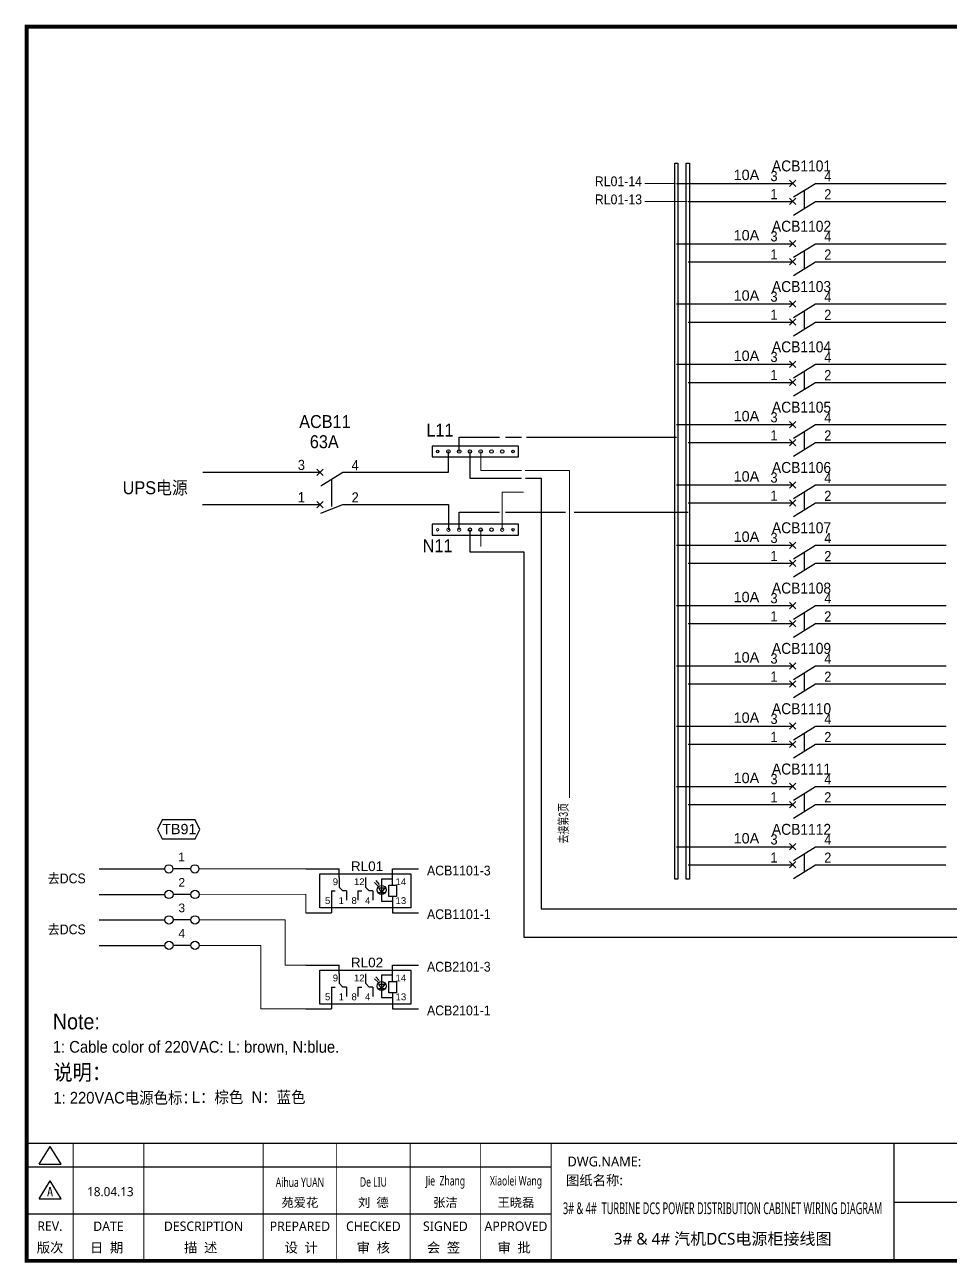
# Model space of a CAD drawing. Extents: x 81437 to 204847, y -54769 to -29444.
# Drawn here: x 96317 to 98681, y -54564 to -51401 of the extents above; entities that cross this region are included whole.
import ezdxf
from ezdxf.enums import TextEntityAlignment as Align

# ---------------------------------------------------------------- set-up
doc = ezdxf.new("R2010")
doc.units = 0
doc.header["$LTSCALE"] = 100
doc.header["$MEASUREMENT"] = 0
for name, color, linetype in [('t', 1, 'Continuous'), ('WIRING', 3, 'Continuous'), ('空气开关', 7, 'Continuous'), ('继电器', 7, 'Continuous')]:
    doc.layers.add(name, color=color, linetype=linetype)
doc.layers.add('细实线', color=7, linetype='Continuous', lineweight=20)
doc.styles.add('HZ', font='arial.ttf', dxfattribs={"width": 0.7})
doc.styles.get("Standard").update_dxf_attribs({"font": ''})
doc.styles.add('微软雅黑', font='')
doc.styles.get('Standard').set_extended_font_data('SimSun')
doc.styles.get('微软雅黑').set_extended_font_data('Microsoft YaHei')

# ---------------------------------------------------------------- blocks, each defined once
blk = doc.blocks.new('供电端子')
at = {"style": 'HZ', "width": 0.7}
blk.add_attdef('供电端子', (0, 0), '', height=17, dxfattribs=at)
blk = doc.blocks.new('两对触点继电器4')
at = {"linetype": 'Continuous'}
for p, q in [((-2.9, 1), (3.93, 1)), ((0, -6.94), (0, 0)), ((0, -6.94), (0, 0)), ((0, 0), (18.62, 0)), ((0, 0), (18.62, 0)), ((3.93, -0.77), (3.93, 1)), ((14.89, 1), (20.16, 1)), ((14.89, -2.31), (14.89, 1)), ((18.62, 0), (18.62, -6.94)), ((18.62, 0), (18.62, -6.94)), ((3.93, -0.77), (3.93, -2.7)), ((9.33, -0.77), (9.33, -2.7)), ((14.12, -4.63), (14.12, -2.31)), ((14.12, -2.31), (15.66, -2.31)), ((15.66, -2.31), (15.66, -4.63)), ((2.39, -3.47), (2.39, -7.94)), ((2.39, -3.47), (3.16, -3.47)), ((3.93, -2.7), (4.7, -3.47)), ((5.47, -3.47), (4.7, -3.47)), ((5.47, -3.47), (5.47, -5.4)), ((7.79, -3.47), (7.79, -5.4)), ((7.79, -3.47), (8.56, -3.47)), ((9.33, -2.7), (10.1, -3.47)), ((10.87, -3.47), (10.1, -3.47)), ((10.87, -3.47), (10.87, -5.4)), ((15.66, -4.63), (14.12, -4.63)), ((14.89, -4.63), (14.89, -7.94)), ((18.62, -6.94), (0, -6.94)), ((18.62, -6.94), (0, -6.94)), ((-2.88, -7.94), (2.39, -7.94)), ((14.89, -7.94), (20.16, -7.94))]:
    blk.add_line(p, q, dxfattribs=at)
at = {"layer": '继电器'}
for p, q in [((1.53, 0), (1.53, 0)), ((11.16, -1.79), (11.95, -2.5)), ((11.45, -1.36), (12.16, -2.15)), ((14.89, -1.06), (12.63, -1.06)), ((12.63, -1.06), (12.63, -5.58)), ((12.05, -3.79), (13.24, -3.79)), ((12.63, -5.58), (14.89, -5.58))]:
    blk.add_line(p, q, dxfattribs=at)
blk.add_lwpolyline([(0, 0), (18.62, 0), (18.62, -6.94), (0, -6.94)], close=True, dxfattribs=at)
blk.add_lwpolyline([(12.05, -2.87), (13.29, -2.87), (12.63, -3.79), (12.1, -2.87)], dxfattribs=at)
blk.add_circle((12.63, -3.27), 0.924, dxfattribs=at)
at = {"style": 'HZ'}
for s, p in [('9', (2.64, -2.31)), ('12', (6.99, -2.31)), ('14', (15.5, -2.31)), ('5', (1.05, -6.17)), ('1', (3.84, -6.17)), ('8', (6.48, -6.17)), ('4', (9.24, -6.17)), ('13', (15.5, -6.17))]:
    blk.add_text(s, height=1.4, dxfattribs=at).set_placement(p)
at = {"layer": '继电器', "style": 'HZ'}
blk.add_attdef('J1', text='', height=2, dxfattribs=at).set_placement((9.65, 0.57), align=Align.CENTER)
blk = doc.blocks.new('图框')
at = {"color": 7}
for p, q in [((2209.5, -2910.4), (2209.5, -3210.4)), ((-6.2, -2970.4), (1334, -2970.4)), ((2209.5, -3060.4), (3109.5, -3060.4)), ((-6.2, -3090.4), (1334, -3090.4))]:
    blk.add_line(p, q, dxfattribs=at)
at = {"color": 7, "const_width": 3}
blk.add_lwpolyline([(4109.5, -2910.4), (-6.2, -2910.4)], dxfattribs=at)
at = {"layer": 't', "color": 7}
for p, q in [((25.8, -2963.9), (53.7, -2918)), ((81.7, -2963.9), (53.7, -2918)), ((25.8, -2963.9), (81.7, -2963.9)), ((25.8, -3051.8), (53.7, -3006)), ((81.7, -3051.8), (53.7, -3006)), ((25.8, -3051.8), (81.7, -3051.8))]:
    blk.add_line(p, q, dxfattribs=at)
at = {"layer": 't', "color": 7, "const_width": 9.62}
blk.add_lwpolyline([(4109.5, -3210.4), (4109.5, -58.9), (-6.2, -58.9), (-6.2, -3210.4)], close=True, dxfattribs=at)
at = {"layer": 't', "color": 7, "const_width": 2.4}
for points in [[(112.6, -2911.6), (112.6, -3210.4)], [(292.9, -2911.6), (292.9, -3210.4)], [(598.2, -2911.6), (598.2, -3215.3)], [(785.8, -2911.6), (785.8, -3215.3)], [(973.4, -2911.6), (973.4, -3215.3)], [(1153.7, -2911.6), (1153.7, -3215.3)], [(1334, -2911.6), (1334, -3215.3)]]:
    blk.add_lwpolyline(points, dxfattribs=at)
at = {"color": 7, "style": '微软雅黑', "flags": 8}
for tag, p, height in [('DWG.NAME:', (1375.5, -2969.2), 25), ('DWG.NO.:', (3122, -3089.3), 24), ('图纸编号', (3309.2, -3111.3), 24), ('FILENO.:', (3122.5, -3165), 24), ('文档号', (3311.6, -3183), 24)]:
    blk.add_attdef(tag, p, '', height=height, dxfattribs=at)
at = {"color": 7, "style": '微软雅黑', "width": 0.8, "flags": 8}
for tag, p, height in [('PROJECTNAME:', (3119.3, -2971.7), 24), ('PROJECT_NAME', (3324.7, -2969.2), 25)]:
    blk.add_attdef(tag, p, '', height=height, dxfattribs=at)
at = {"color": 7, "style": '微软雅黑', "flags": 8}
for tag, height, width, p in [('RENLIU', 24, 0.7, (692, -3009.2)), ('SHUFENWANG', 24, 0.7, (879.6, -3009.2)), ('FANGHOU', 24, 0.7, (1063.6, -3009.2)), ('DANDANLI', 24, 0.7, (1243.9, -3009.2)), ('#10STATIONONTROLCABINETCOVER', 30, 0.6, (1771.7, -3076)), ('HANGZHOUHOLLYSYSAUTOMATIONCO.,LTD.', 24, 0.7, (2763.9, -3104.6))]:
    blk.add_attdef(tag, text='', height=height, dxfattribs=dict(at, width=width)).set_placement(p, align=Align.MIDDLE)
for tag, p in [('图纸名称:', (1371.6, -3024.8)), ('项目名称', (3272.9, -3045.6))]:
    blk.add_attdef(tag, text='', height=25, dxfattribs=at).set_placement(p, align=Align.BOTTOM_LEFT)
at = {"color": 7, "flags": 8}
blk.add_attdef('A', text='', height=23, dxfattribs=at).set_placement((53.7, -3033.7), align=Align.MIDDLE)
at = {"color": 7, "style": '微软雅黑', "flags": 8}
for tag, height, p in [('设计时间', 23, (207.7, -3033.7)), ('刘仁', 23, (692, -3061.1)), ('王姝芬', 23, (879.6, -3061.1)), ('侯方', 23, (1063.6, -3061.1)), ('李丹丹', 23, (1243.9, -3061.1)), ('PAGEXOFX', 24, (3947.6, -3097.9)), ('REV.', 24, (53.2, -3121.9)), ('DATE', 24, (202.7, -3121.9)), ('DESCRIPTION', 24, (445.6, -3121.9)), ('PREPARED', 24, (692, -3121.9)), ('CHECKED', 24, (879.6, -3121.9)), ('SIGNED', 24, (1063.6, -3121.9)), ('APPROVED', 24, (1243.9, -3121.9)), ('图纸名称', 30, (1771.7, -3153.6)), ('第几页共几页', 24, (3947.6, -3172.9))]:
    blk.add_attdef(tag, text='', height=height, dxfattribs=at).set_placement(p, align=Align.MIDDLE)
at = {"layer": 't', "color": 7, "style": '微软雅黑'}
for s, p in [('版次', (53.7, -3176.5)), ('日  期', (198, -3176.5)), ('描  述', (438.3, -3176.5)), ('设  计', (695.3, -3176.5)), ('审  核', (879.4, -3176.5)), ('会  签', (1058.9, -3176.5)), ('审  批', (1239.1, -3176.5))]:
    blk.add_text(s, height=25, dxfattribs=at).set_placement(p, align=Align.MIDDLE_CENTER)

msp = doc.modelspace()

# ---------------------------------------------------------------- linework, layer by layer
at = {"color": 6}
for p, q in [((98286.6, -51814.3), (98270.4, -51798.1)), ((98270.4, -51814.3), (98286.6, -51798.1)), ((98280.6, -51841), (98337, -51806.2)), ((98270.4, -51860.4), (98286.6, -51844.2)), ((98286.6, -51860.4), (98270.4, -51844.2)), ((98280.6, -51887.1), (98337, -51852.3)), ((98286.6, -51968.3), (98270.4, -51952.1)), ((98270.4, -51968.3), (98286.6, -51952.1)), ((98280.6, -51995), (98337, -51960.2)), ((98286.6, -52014.4), (98270.4, -51998.2)), ((98270.4, -52014.4), (98286.6, -51998.2)), ((98280.6, -52041.1), (98337, -52006.3)), ((98270.4, -52122.3), (98286.6, -52106.1)), ((98286.6, -52122.3), (98270.4, -52106.1)), ((98280.6, -52149), (98337, -52114.2)), ((98270.4, -52168.4), (98286.6, -52152.2)), ((98286.6, -52168.4), (98270.4, -52152.2)), ((98280.6, -52195.1), (98337, -52160.3)), ((98286.6, -52276.3), (98270.4, -52260.1)), ((98270.4, -52276.3), (98286.6, -52260.1)), ((98280.6, -52303), (98337, -52268.2)), ((98286.6, -52322.4), (98270.4, -52306.2)), ((98270.4, -52322.4), (98286.6, -52306.2)), ((98280.6, -52349.1), (98337, -52314.3)), ((98270.4, -52430.3), (98286.6, -52414.1)), ((98286.6, -52430.3), (98270.4, -52414.1)), ((98280.6, -52457), (98337, -52422.2)), ((98270.4, -52476.4), (98286.6, -52460.2)), ((98286.6, -52476.4), (98270.4, -52460.2)), ((98280.6, -52503.1), (98337, -52468.3)), ((98286.6, -52584.3), (98270.4, -52568.1)), ((98270.4, -52584.3), (98286.6, -52568.1)), ((98280.6, -52611), (98337, -52576.2)), ((98286.6, -52630.4), (98270.4, -52614.2)), ((98270.4, -52630.4), (98286.6, -52614.2)), ((98280.6, -52657.1), (98337, -52622.3)), ((98286.6, -52738.3), (98270.4, -52722.1)), ((98270.4, -52738.3), (98286.6, -52722.1)), ((98280.6, -52765), (98337, -52730.2)), ((98286.6, -52784.4), (98270.4, -52768.2)), ((98270.4, -52784.4), (98286.6, -52768.2)), ((98280.6, -52811.1), (98337, -52776.3)), ((98270.4, -52892.3), (98286.6, -52876.1)), ((98286.6, -52892.3), (98270.4, -52876.1)), ((98280.6, -52919), (98337, -52884.2)), ((98270.4, -52938.4), (98286.6, -52922.2)), ((98286.6, -52938.4), (98270.4, -52922.2)), ((98280.6, -52965.1), (98337, -52930.3)), ((98286.6, -53046.3), (98270.4, -53030.1)), ((98270.4, -53046.3), (98286.6, -53030.1)), ((98280.6, -53073), (98337, -53038.2)), ((98286.6, -53092.4), (98270.4, -53076.2)), ((98270.4, -53092.4), (98286.6, -53076.2)), ((98280.6, -53119.1), (98337, -53084.3)), ((98286.6, -53200.3), (98270.4, -53184.1)), ((98270.4, -53200.3), (98286.6, -53184.1)), ((98280.6, -53227), (98337, -53192.2)), ((98286.6, -53246.4), (98270.4, -53230.2)), ((98270.4, -53246.4), (98286.6, -53230.2)), ((98280.6, -53273.1), (98337, -53238.3)), ((98286.6, -53354.3), (98270.4, -53338.1)), ((98270.4, -53354.3), (98286.6, -53338.1)), ((98280.6, -53381), (98337, -53346.2)), ((98286.6, -53400.4), (98270.4, -53384.2)), ((98270.4, -53400.4), (98286.6, -53384.2)), ((98280.6, -53427.1), (98337, -53392.3)), ((98270.4, -53508.3), (98286.6, -53492.1)), ((98286.6, -53508.3), (98270.4, -53492.1)), ((98280.6, -53535), (98337, -53500.2)), ((98270.4, -53554.4), (98286.6, -53538.2)), ((98286.6, -53554.4), (98270.4, -53538.2)), ((98280.6, -53581.1), (98337, -53546.3))]:
    msp.add_line(p, q, dxfattribs=at)
at = {"color": 43}
for p, q in [((97981.8, -51806.2), (98278.5, -51806.2)), ((98337, -51806.2), (98670.7, -51806.2)), ((97981.8, -51960.2), (98278.5, -51960.2)), ((98337, -51960.2), (98670.7, -51960.2)), ((97981.8, -52114.2), (98278.5, -52114.2)), ((98337, -52114.2), (98670.7, -52114.2)), ((97981.8, -52268.2), (98278.5, -52268.2)), ((98337, -52268.2), (98670.7, -52268.2)), ((97981.8, -52422.2), (98278.5, -52422.2)), ((98337, -52422.2), (98670.7, -52422.2)), ((97426.9, -52490.9), (97426.9, -52454.6)), ((97426.9, -52454.6), (97529.7, -52454.6)), ((97544.9, -52454.6), (97585.8, -52454.6)), ((97599.1, -52454.6), (97981.8, -52454.6)), ((97399.4, -52543.9), (97399.4, -52490.9)), ((97454.4, -52490.9), (97454.4, -52558.7)), ((96771.8, -52543.9), (97071.2, -52543.9)), ((97129.7, -52543.9), (97399.4, -52543.9)), ((97454.4, -52558.7), (97585.8, -52558.7)), ((97596.3, -52558.7), (97636.4, -52558.7)), ((97636.4, -52558.7), (97636.4, -52927.6)), ((97981.8, -52576.2), (98278.5, -52576.2)), ((98337, -52576.2), (98670.7, -52576.2)), ((97981.8, -52730.2), (98278.5, -52730.2)), ((98337, -52730.2), (98670.7, -52730.2)), ((97981.8, -52884.2), (98278.5, -52884.2)), ((98337, -52884.2), (98670.7, -52884.2)), ((97636.4, -52927.6), (97636.4, -53658.4)), ((97981.8, -53038.2), (98278.5, -53038.2)), ((98337, -53038.2), (98670.7, -53038.2)), ((97981.8, -53192.2), (98278.5, -53192.2)), ((98337, -53192.2), (98670.7, -53192.2)), ((97981.8, -53346.2), (98278.5, -53346.2)), ((98337, -53346.2), (98670.7, -53346.2)), ((97981.8, -53500.2), (98278.5, -53500.2)), ((98337, -53500.2), (98670.7, -53500.2)), ((97636.4, -53658.4), (99253.5, -53658.4))]:
    msp.add_line(p, q, dxfattribs=at)
at = {"color": 5}
for p, q in [((98011.5, -51852.3), (98278.5, -51852.3)), ((98337, -51852.3), (98670.1, -51852.3)), ((98011.5, -52006.3), (98278.5, -52006.3)), ((98337, -52006.3), (98670.1, -52006.3)), ((98011.5, -52160.3), (98278.5, -52160.3)), ((98337, -52160.3), (98670.1, -52160.3)), ((98011.5, -52314.3), (98278.5, -52314.3)), ((98337, -52314.3), (98670.1, -52314.3)), ((98011.5, -52468.3), (98278.5, -52468.3)), ((98337, -52468.3), (98670.1, -52468.3)), ((98011.5, -52622.3), (98278.5, -52622.3)), ((98337, -52622.3), (98670.1, -52622.3)), ((96771.6, -52626.3), (97071.2, -52626.3)), ((97129.7, -52626.3), (97399.4, -52626.3)), ((97399.4, -52626.3), (97399.4, -52690.6)), ((97426.9, -52690.6), (97426.9, -52646)), ((97426.9, -52646), (97529.7, -52646)), ((97545.3, -52646), (97645.2, -52646)), ((97645.2, -52646), (97698.2, -52646)), ((97720.9, -52646), (97754, -52646)), ((97754, -52646), (98011.5, -52646)), ((97454.4, -52690.6), (97454.4, -52746.9)), ((97454.4, -52746.9), (97591.9, -52746.9)), ((97591.9, -52746.9), (97591.9, -52927.1)), ((98011.5, -52776.3), (98278.5, -52776.3)), ((98337, -52776.3), (98670.1, -52776.3)), ((97591.9, -52927.1), (97591.9, -53731.1)), ((98011.5, -52930.3), (98278.5, -52930.3)), ((98337, -52930.3), (98670.1, -52930.3)), ((98011.5, -53084.3), (98278.5, -53084.3)), ((98337, -53084.3), (98670.1, -53084.3)), ((98011.5, -53238.3), (98278.5, -53238.3)), ((98337, -53238.3), (98670.1, -53238.3)), ((98011.5, -53392.3), (98278.5, -53392.3)), ((98337, -53392.3), (98670.1, -53392.3)), ((98011.5, -53546.3), (98278.5, -53546.3)), ((98337, -53546.3), (98670.1, -53546.3)), ((97591.9, -53731.1), (99283.2, -53731.1))]:
    msp.add_line(p, q, dxfattribs=at)
for p, q in [((97079.3, -52552), (97063.1, -52535.8)), ((97063.1, -52552), (97079.3, -52535.8)), ((97073.3, -52578.7), (97129.7, -52543.9)), ((97063.1, -52634.4), (97079.3, -52618.2)), ((97079.3, -52634.4), (97063.1, -52618.2)), ((97073.3, -52648.4), (97129.7, -52626.3))]:
    msp.add_line(p, q)
at = {"color": 7}
for p, q in [((96507.2, -53556.7), (96674.6, -53556.7)), ((96507.2, -53621.9), (96675, -53621.9)), ((96507.3, -53686.9), (96675, -53686.9)), ((96507.3, -53752), (96675, -53752))]:
    msp.add_line(p, q, dxfattribs=at)
at = {"color": 7, "linetype": 'Continuous'}
for p, q in [((96741, -53556.7), (96695.8, -53556.7)), ((96741.4, -53621.9), (96696.2, -53621.9)), ((96741.5, -53686.9), (96696.2, -53686.9)), ((96741.5, -53752), (96696.2, -53752))]:
    msp.add_line(p, q, dxfattribs=at)
at = {"color": 43}
for points in [[(97985.8, -51754.5), (97985.8, -53583.3), (97978, -53583.3), (97978, -51754.5)], [(97358.1, -52504.7), (97578.1, -52504.7), (97578.1, -52477.2), (97358.1, -52477.2)]]:
    msp.add_lwpolyline(points, close=True, dxfattribs=at)
at = {"color": 5}
for points in [[(98015, -51754.5), (98015, -53583.3), (98007.1, -53583.3), (98007.1, -51754.5)], [(97358.1, -52704.3), (97578.1, -52704.3), (97578.1, -52676.8), (97358.1, -52676.8)]]:
    msp.add_lwpolyline(points, close=True, dxfattribs=at)
at = {"color": 3}
msp.add_lwpolyline([(96752.7, -53431.6), (96668, -53431.6), (96655.9, -53455.8), (96668, -53480), (96752.7, -53480), (96764.8, -53455.8), (96752.7, -53431.6)], dxfattribs=at)
for centre, radius in [((97371.9, -52490.9), 3.3), ((97399.4, -52490.9), 4.4), ((97426.9, -52490.9), 4.4), ((97454.4, -52490.9), 4.4), ((97481.9, -52490.9), 4.4), ((97509.4, -52490.9), 4.4), ((97536.9, -52490.9), 4.4), ((97564.4, -52490.9), 3.3), ((97454.4, -52690.6), 4.4), ((97481.9, -52690.6), 4.4), ((97509.4, -52690.6), 4.4), ((97564.4, -52690.6), 3.3)]:
    msp.add_circle(centre, radius)
at = {"lineweight": 20}
for centre, radius in [((97371.9, -52690.6), 3.3), ((97399.4, -52690.6), 4.4), ((97426.9, -52690.6), 4.4), ((97536.9, -52690.6), 4.4)]:
    msp.add_circle(centre, radius, dxfattribs=at)
at = {"layer": 'WIRING', "color": 3}
for centre in [(96685.2, -53556.7), (96751.6, -53556.7), (96685.6, -53621.9), (96752, -53621.9), (96685.6, -53686.9), (96752.1, -53686.9), (96685.6, -53752), (96752.1, -53752)]:
    msp.add_circle(centre, 10.6, dxfattribs=at)
at = {"layer": '空气开关', "color": 6}
for p, q in [((98308.8, -51869.7), (98308.8, -51823.6)), ((98308.8, -52023.7), (98308.8, -51977.6)), ((98308.8, -52177.7), (98308.8, -52131.6)), ((98308.8, -52331.7), (98308.8, -52285.6)), ((98308.8, -52485.7), (98308.8, -52439.6)), ((98308.8, -52639.7), (98308.8, -52593.6)), ((98308.8, -52793.7), (98308.8, -52747.6)), ((98308.8, -52947.7), (98308.8, -52901.6)), ((98308.8, -53101.7), (98308.8, -53055.6)), ((98308.8, -53255.7), (98308.8, -53209.6)), ((98308.8, -53409.7), (98308.8, -53363.6)), ((98308.8, -53563.7), (98308.8, -53517.6))]:
    msp.add_line(p, q, dxfattribs=at)
at = {"layer": '空气开关'}
msp.add_line((97101.5, -52631), (97101.5, -52561.3), dxfattribs=at)
at = {"layer": '细实线', "color": 43}
for p, q in [((97979.8, -51806.4), (97901.6, -51806.4)), ((97481.9, -52490.9), (97481.9, -52539.8)), ((97481.9, -52539.8), (97586.2, -52539.8)), ((97595.2, -52539.8), (97708.6, -52539.8)), ((97708.6, -52539.8), (97708.6, -53375.2))]:
    msp.add_line(p, q, dxfattribs=at)
at = {"layer": '细实线', "color": 5}
for p, q in [((98009.5, -51852.5), (97901.6, -51852.5)), ((97536.9, -52690.6), (97536.9, -52594.5)), ((97536.9, -52594.5), (97591.2, -52594.5)), ((97481.9, -52690.6), (97481.9, -52733.8))]:
    msp.add_line(p, q, dxfattribs=at)
at = {"layer": '细实线', "color": 0}
for p, q in [((97034.8, -53556.9), (96762.2, -53556.7)), ((97035.1, -53621.6), (96762.6, -53621.9)), ((97035.1, -53668.5), (97035.1, -53621.6)), ((96762.7, -53686.9), (96982.4, -53686.9)), ((96982.4, -53802.6), (96982.4, -53686.9)), ((96762.7, -53752), (96920.4, -53752)), ((96920.4, -53752), (96920.4, -53914.2)), ((97034.8, -53802.6), (96982.4, -53802.6)), ((97035.1, -53914.2), (96920.4, -53914.2))]:
    msp.add_line(p, q, dxfattribs=at)

# ---------------------------------------------------------------- block references
at = {"color": 1}
ref = msp.add_blockref('图框', (96328.1, -51347.2), dxfattribs=at)
ref.add_attrib('图纸名称:', '图纸名称:', dxfattribs={"color": 7, "height": 25, "style": '微软雅黑', "flags": 8}).set_placement((97699.8, -54371.9), align=Align.BOTTOM_LEFT)
ref.add_attrib('#10STATIONONTROLCABINETCOVER', '3# & 4#  TURBINE DCS POWER DISTRIBUTION CABINET WIRING DIAGRAM', dxfattribs={"color": 7, "height": 30, "style": '微软雅黑', "width": 0.6, "flags": 8}).set_placement((98099.9, -54423.2), align=Align.MIDDLE)
ref.add_attrib('DWG.NAME:', 'DWG.NAME:', (97703.6, -54316.4), dxfattribs={"color": 7, "height": 25, "style": '微软雅黑', "flags": 8})
ref.add_attrib('DANDANLI', 'Xiaolei Wang', dxfattribs={"color": 7, "height": 24, "style": '微软雅黑', "width": 0.7, "flags": 8}).set_placement((97572, -54356.4), align=Align.MIDDLE)
ref.add_attrib('FANGHOU', 'Jie  Zhang', dxfattribs={"color": 7, "height": 24, "style": '微软雅黑', "width": 0.7, "flags": 8}).set_placement((97391.7, -54356.4), align=Align.MIDDLE)
ref.add_attrib('SHUFENWANG', 'De LIU', dxfattribs={"color": 7, "height": 24, "style": '微软雅黑', "width": 0.7, "flags": 8}).set_placement((97207.7, -54356.4), align=Align.MIDDLE)
ref.add_attrib('RENLIU', 'Aihua YUAN', dxfattribs={"color": 7, "height": 24, "style": '微软雅黑', "width": 0.7, "flags": 8}).set_placement((97020.1, -54356.4), align=Align.MIDDLE)
ref.add_attrib('APPROVED', 'APPROVED', dxfattribs={"color": 7, "height": 24, "style": '微软雅黑'}).set_placement((97572, -54469.1), align=Align.MIDDLE)
ref.add_attrib('SIGNED', 'SIGNED', dxfattribs={"color": 7, "height": 24, "style": '微软雅黑'}).set_placement((97391.7, -54469.1), align=Align.MIDDLE)
ref.add_attrib('CHECKED', 'CHECKED', dxfattribs={"color": 7, "height": 24, "style": '微软雅黑'}).set_placement((97207.7, -54469.1), align=Align.MIDDLE)
ref.add_attrib('PREPARED', 'PREPARED', dxfattribs={"color": 7, "height": 24, "style": '微软雅黑'}).set_placement((97020.1, -54469.1), align=Align.MIDDLE)
ref.add_attrib('DESCRIPTION', 'DESCRIPTION', dxfattribs={"color": 7, "height": 24, "style": '微软雅黑'}).set_placement((96773.7, -54469.1), align=Align.MIDDLE)
ref.add_attrib('DATE', 'DATE', dxfattribs={"color": 7, "height": 24, "style": '微软雅黑', "flags": 8}).set_placement((96530.9, -54469.1), align=Align.MIDDLE)
ref.add_attrib('REV.', 'REV.', dxfattribs={"color": 7, "height": 24, "style": '微软雅黑', "flags": 8}).set_placement((96381.3, -54469.1), align=Align.MIDDLE)
ref.add_attrib('A', 'A', dxfattribs={"color": 7, "height": 23, "flags": 8}).set_placement((96381.8, -54380.9), align=Align.MIDDLE)
ref.add_attrib('设计时间', '18.04.13', dxfattribs={"color": 7, "height": 23, "style": '微软雅黑', "flags": 8}).set_placement((96535.8, -54380.9), align=Align.MIDDLE)
ref.add_attrib('李丹丹', '王晓磊', dxfattribs={"color": 7, "height": 23, "style": '微软雅黑', "flags": 8}).set_placement((97572, -54408.2), align=Align.MIDDLE)
ref.add_attrib('侯方', '张洁', dxfattribs={"color": 7, "height": 23, "style": '微软雅黑', "flags": 8}).set_placement((97391.7, -54408.2), align=Align.MIDDLE)
ref.add_attrib('王姝芬', '刘  德', dxfattribs={"color": 7, "height": 23, "style": '微软雅黑', "flags": 8}).set_placement((97207.7, -54408.2), align=Align.MIDDLE)
ref.add_attrib('刘仁', '苑爱花', dxfattribs={"color": 7, "height": 23, "style": '微软雅黑', "flags": 8}).set_placement((97020.1, -54408.2), align=Align.MIDDLE)
ref.add_attrib('图纸名称', '3# & 4# 汽机DCS电源柜接线图', dxfattribs={"color": 7, "height": 30, "style": '微软雅黑', "flags": 8}).set_placement((98099.9, -54500.7), align=Align.MIDDLE)
ref = msp.add_blockref('供电端子', (98301.5, -51775.7), dxfattribs=dict(xscale=0.9349999999976717, yscale=0.9349999999976717))
ref.add_attrib('供电端子', 'ACB1101', dxfattribs={"height": 28.05, "style": 'HZ', "width": 0.9}).set_placement((98301.5, -51775.7), align=Align.CENTER)
ref = msp.add_blockref('供电端子', (97773.5, -51813.5), dxfattribs=dict(xscale=0.9349999999976717, yscale=0.9349999999976717))
ref.add_attrib('供电端子', 'RL01-14', (97773.5, -51813.5), dxfattribs={"height": 25, "style": 'HZ', "width": 0.9})
ref = msp.add_blockref('供电端子', (98160.7, -51797.7), dxfattribs=dict(xscale=0.9349999999976717, yscale=0.9349999999976717))
ref.add_attrib('供电端子', '10A', dxfattribs={"height": 26.4, "style": 'HZ'}).set_placement((98160.7, -51797.7), align=Align.CENTER)
ref = msp.add_blockref('供电端子', (97773.5, -51859.6), dxfattribs=dict(xscale=0.9349999999976717, yscale=0.9349999999976717))
ref.add_attrib('供电端子', 'RL01-13', (97773.5, -51859.6), dxfattribs={"height": 25, "style": 'HZ', "width": 0.9})
ref = msp.add_blockref('供电端子', (98160.7, -51951.7), dxfattribs=dict(xscale=0.9349999999976717, yscale=0.9349999999976717))
ref.add_attrib('供电端子', '10A', dxfattribs={"height": 26.4, "style": 'HZ'}).set_placement((98160.7, -51951.7), align=Align.CENTER)
ref = msp.add_blockref('供电端子', (98301.5, -51929.7), dxfattribs=dict(xscale=0.9349999999976717, yscale=0.9349999999976717))
ref.add_attrib('供电端子', 'ACB1102', dxfattribs={"height": 28.05, "style": 'HZ', "width": 0.9}).set_placement((98301.5, -51929.7), align=Align.CENTER)
ref = msp.add_blockref('供电端子', (98160.7, -52105.7), dxfattribs=dict(xscale=0.9349999999976717, yscale=0.9349999999976717))
ref.add_attrib('供电端子', '10A', dxfattribs={"height": 26.4, "style": 'HZ'}).set_placement((98160.7, -52105.7), align=Align.CENTER)
ref = msp.add_blockref('供电端子', (98301.5, -52083.7), dxfattribs=dict(xscale=0.9349999999976717, yscale=0.9349999999976717))
ref.add_attrib('供电端子', 'ACB1103', dxfattribs={"height": 28.05, "style": 'HZ', "width": 0.9}).set_placement((98301.5, -52083.7), align=Align.CENTER)
ref = msp.add_blockref('供电端子', (98301.5, -52237.7), dxfattribs=dict(xscale=0.9349999999976717, yscale=0.9349999999976717))
ref.add_attrib('供电端子', 'ACB1104', dxfattribs={"height": 28.05, "style": 'HZ', "width": 0.9}).set_placement((98301.5, -52237.7), align=Align.CENTER)
ref = msp.add_blockref('供电端子', (98160.7, -52259.7), dxfattribs=dict(xscale=0.9349999999976717, yscale=0.9349999999976717))
ref.add_attrib('供电端子', '10A', dxfattribs={"height": 26.4, "style": 'HZ'}).set_placement((98160.7, -52259.7), align=Align.CENTER)
ref = msp.add_blockref('供电端子', (98301.5, -52391.7), dxfattribs=dict(xscale=0.9349999999976717, yscale=0.9349999999976717))
ref.add_attrib('供电端子', 'ACB1105', dxfattribs={"height": 28.05, "style": 'HZ', "width": 0.9}).set_placement((98301.5, -52391.7), align=Align.CENTER)
ref = msp.add_blockref('供电端子', (98160.7, -52413.7), dxfattribs=dict(xscale=0.9349999999976717, yscale=0.9349999999976717))
ref.add_attrib('供电端子', '10A', dxfattribs={"height": 26.4, "style": 'HZ'}).set_placement((98160.7, -52413.7), align=Align.CENTER)
ref = msp.add_blockref('供电端子', (98301.5, -52545.7), dxfattribs=dict(xscale=0.9349999999976717, yscale=0.9349999999976717))
ref.add_attrib('供电端子', 'ACB1106', dxfattribs={"height": 28.05, "style": 'HZ', "width": 0.9}).set_placement((98301.5, -52545.7), align=Align.CENTER)
ref = msp.add_blockref('供电端子', (98160.7, -52567.7), dxfattribs=dict(xscale=0.9349999999976717, yscale=0.9349999999976717))
ref.add_attrib('供电端子', '10A', dxfattribs={"height": 26.4, "style": 'HZ'}).set_placement((98160.7, -52567.7), align=Align.CENTER)
ref = msp.add_blockref('供电端子', (98301.5, -52699.7), dxfattribs=dict(xscale=0.9349999999976717, yscale=0.9349999999976717))
ref.add_attrib('供电端子', 'ACB1107', dxfattribs={"height": 28.05, "style": 'HZ', "width": 0.9}).set_placement((98301.5, -52699.7), align=Align.CENTER)
ref = msp.add_blockref('供电端子', (98160.7, -52721.7), dxfattribs=dict(xscale=0.9349999999976717, yscale=0.9349999999976717))
ref.add_attrib('供电端子', '10A', dxfattribs={"height": 26.4, "style": 'HZ'}).set_placement((98160.7, -52721.7), align=Align.CENTER)
ref = msp.add_blockref('供电端子', (98301.5, -52853.7), dxfattribs=dict(xscale=0.9349999999976717, yscale=0.9349999999976717))
ref.add_attrib('供电端子', 'ACB1108', dxfattribs={"height": 28.05, "style": 'HZ', "width": 0.9}).set_placement((98301.5, -52853.7), align=Align.CENTER)
ref = msp.add_blockref('供电端子', (98160.7, -52875.7), dxfattribs=dict(xscale=0.9349999999976717, yscale=0.9349999999976717))
ref.add_attrib('供电端子', '10A', dxfattribs={"height": 26.4, "style": 'HZ'}).set_placement((98160.7, -52875.7), align=Align.CENTER)
ref = msp.add_blockref('供电端子', (98301.5, -53007.7), dxfattribs=dict(xscale=0.9349999999976717, yscale=0.9349999999976717))
ref.add_attrib('供电端子', 'ACB1109', dxfattribs={"height": 28.05, "style": 'HZ', "width": 0.9}).set_placement((98301.5, -53007.7), align=Align.CENTER)
ref = msp.add_blockref('供电端子', (98160.7, -53029.7), dxfattribs=dict(xscale=0.9349999999976717, yscale=0.9349999999976717))
ref.add_attrib('供电端子', '10A', dxfattribs={"height": 26.4, "style": 'HZ'}).set_placement((98160.7, -53029.7), align=Align.CENTER)
ref = msp.add_blockref('供电端子', (98160.7, -53183.7), dxfattribs=dict(xscale=0.9349999999976717, yscale=0.9349999999976717))
ref.add_attrib('供电端子', '10A', dxfattribs={"height": 26.4, "style": 'HZ'}).set_placement((98160.7, -53183.7), align=Align.CENTER)
ref = msp.add_blockref('供电端子', (98301.5, -53161.7), dxfattribs=dict(xscale=0.9349999999976717, yscale=0.9349999999976717))
ref.add_attrib('供电端子', 'ACB1110', dxfattribs={"height": 28.05, "style": 'HZ', "width": 0.9}).set_placement((98301.5, -53161.7), align=Align.CENTER)
ref = msp.add_blockref('供电端子', (98160.7, -53337.7), dxfattribs=dict(xscale=0.9349999999976717, yscale=0.9349999999976717))
ref.add_attrib('供电端子', '10A', dxfattribs={"height": 26.4, "style": 'HZ'}).set_placement((98160.7, -53337.7), align=Align.CENTER)
ref = msp.add_blockref('供电端子', (98301.5, -53315.7), dxfattribs=dict(xscale=0.9349999999976717, yscale=0.9349999999976717))
ref.add_attrib('供电端子', 'ACB1111', dxfattribs={"height": 28.05, "style": 'HZ', "width": 0.9}).set_placement((98301.5, -53315.7), align=Align.CENTER)
ref = msp.add_blockref('供电端子', (98301.5, -53469.7), dxfattribs=dict(xscale=0.9349999999976717, yscale=0.9349999999976717))
ref.add_attrib('供电端子', 'ACB1112', dxfattribs={"height": 28.05, "style": 'HZ', "width": 0.9}).set_placement((98301.5, -53469.7), align=Align.CENTER)
ref = msp.add_blockref('供电端子', (98160.7, -53491.7), dxfattribs=dict(xscale=0.9349999999976717, yscale=0.9349999999976717))
ref.add_attrib('供电端子', '10A', dxfattribs={"height": 26.4, "style": 'HZ'}).set_placement((98160.7, -53491.7), align=Align.CENTER)
ref = msp.add_blockref('供电端子', (96726.3, -53537.1), dxfattribs=dict(xscale=0.9349999999976717, yscale=0.9349999999976717, zscale=0.9349999999999999))
ref.add_attrib('供电端子', '1', dxfattribs={"height": 22, "style": 'HZ'}).set_placement((96726.3, -53537.1), align=Align.RIGHT)
ref = msp.add_blockref('供电端子', (96375.8, -53593.5), dxfattribs=dict(xscale=0.9349999999976717, yscale=0.9349999999976717))
ref.add_attrib('供电端子', '去DCS ', (96375.8, -53593.5), dxfattribs={"height": 25, "style": 'HZ', "width": 0.9})
ref = msp.add_blockref('供电端子', (97344.7, -53573.4), dxfattribs=dict(xscale=0.9349999999976717, yscale=0.9349999999976717))
ref.add_attrib('供电端子', 'ACB1101-3', (97344.7, -53573.4), dxfattribs={"height": 25, "style": 'HZ', "width": 0.9})
ref = msp.add_blockref('供电端子', (96726.7, -53602.2), dxfattribs=dict(xscale=0.9349999999976717, yscale=0.9349999999976717, zscale=0.9349999999999999))
ref.add_attrib('供电端子', '2', dxfattribs={"height": 22, "style": 'HZ'}).set_placement((96726.7, -53602.2), align=Align.RIGHT)
ref = msp.add_blockref('供电端子', (96726.7, -53667.3), dxfattribs=dict(xscale=0.9349999999976717, yscale=0.9349999999976717, zscale=0.9349999999999999))
ref.add_attrib('供电端子', '3', dxfattribs={"height": 22, "style": 'HZ'}).set_placement((96726.7, -53667.3), align=Align.RIGHT)
ref = msp.add_blockref('供电端子', (97344.7, -53685), dxfattribs=dict(xscale=0.9349999999976717, yscale=0.9349999999976717))
ref.add_attrib('供电端子', 'ACB1101-1', (97344.7, -53685), dxfattribs={"height": 25, "style": 'HZ', "width": 0.9})
ref = msp.add_blockref('供电端子', (96375.8, -53723.7), dxfattribs=dict(xscale=0.9349999999976717, yscale=0.9349999999976717))
ref.add_attrib('供电端子', '去DCS ', (96375.8, -53723.7), dxfattribs={"height": 25, "style": 'HZ', "width": 0.9})
ref = msp.add_blockref('供电端子', (96726.7, -53732.4), dxfattribs=dict(xscale=0.9349999999976717, yscale=0.9349999999976717, zscale=0.9349999999999999))
ref.add_attrib('供电端子', '4', dxfattribs={"height": 22, "style": 'HZ'}).set_placement((96726.7, -53732.4), align=Align.RIGHT)
ref = msp.add_blockref('供电端子', (97344.7, -53819), dxfattribs=dict(xscale=0.9349999999976717, yscale=0.9349999999976717))
ref.add_attrib('供电端子', 'ACB2101-3', (97344.7, -53819), dxfattribs={"height": 25, "style": 'HZ', "width": 0.9})
ref = msp.add_blockref('供电端子', (97344.7, -53930.6), dxfattribs=dict(xscale=0.9349999999976717, yscale=0.9349999999976717))
ref.add_attrib('供电端子', 'ACB2101-1', (97344.7, -53930.6), dxfattribs={"height": 25, "style": 'HZ', "width": 0.9})
at = {"layer": '继电器'}
ref = msp.add_blockref('两对触点继电器4', (97071, -53569.4), dxfattribs=dict(at, xscale=12.48000000001048, yscale=12.48000000000684, zscale=12.48))
ref.add_attrib('J1', 'RL01', dxfattribs={"height": 24.7, "style": 'HZ'}).set_placement((97191.5, -53562.3), align=Align.CENTER)
ref = msp.add_blockref('两对触点继电器4', (97071, -53815.1), dxfattribs=dict(at, xscale=12.48000000001048, yscale=12.48000000000684, zscale=12.48))
ref.add_attrib('J1', 'RL02', dxfattribs={"height": 24.7, "style": 'HZ'}).set_placement((97191.5, -53808), align=Align.CENTER)

# ---------------------------------------------------------------- texts
at = {"style": 'HZ', "width": 0.9}
for s, p in [('ACB11', (97018.2, -52430.9)), ('L11', (97343.1, -52452.7)), ('63A', (97045.4, -52482.3)), ('UPS电源', (96567.3, -52599.9)), ('N11', (97333.7, -52748.1))]:
    msp.add_text(s, height=33, dxfattribs=at).set_placement(p)
at = {"style": 'HZ', "width": 0.7}
msp.add_text('去接第3页', height=23.1, rotation=90, dxfattribs=at).set_placement((97704.4, -53491.7))
at = {"color": 7, "style": 'HZ'}
msp.add_text('TB91', height=26.24, dxfattribs=at).set_placement((96668.2, -53468.1))
at = {"color": 3, "style": 'HZ', "width": 0.9}
for s, height, p in [('Note:', 40, (96388.9, -53966.4)), ('1: Cable color of 220VAC: L: brown, N:blue.', 30, (96388.9, -54026.1)), ('说明：', 40, (96390.3, -54096.2)), ('说明：', 40, (96390.3, -54096.2)), ('1: 220VAC电源色标：', 30, (96390.3, -54156)), ('L：棕色', 30, (96744, -54154.6)), ('N：蓝色', 30, (96896.6, -54154.6))]:
    msp.add_text(s, height=height, dxfattribs=at).set_placement(p)
at = {"layer": '空气开关', "style": 'HZ', "width": 0.9}
for s, p in [('3', (98222.1, -51800.5)), ('4', (98359.5, -51800.9)), ('1', (98222.1, -51846.6)), ('2', (98359.5, -51847)), ('3', (98222.1, -51954.5)), ('4', (98359.5, -51954.9)), ('1', (98222.1, -52000.6)), ('2', (98359.5, -52001)), ('3', (98222.1, -52108.5)), ('4', (98359.5, -52108.9)), ('1', (98222.1, -52154.6)), ('2', (98359.5, -52155)), ('3', (98222.1, -52262.5)), ('4', (98359.5, -52262.9)), ('1', (98222.1, -52308.6)), ('2', (98359.5, -52309)), ('3', (98222.1, -52416.5)), ('4', (98359.5, -52416.9)), ('1', (98222.1, -52462.6)), ('2', (98359.5, -52463)), ('3', (97014.8, -52538.2)), ('4', (97152.2, -52538.6)), ('3', (98222.1, -52570.5)), ('4', (98359.5, -52570.9)), ('1', (98222.1, -52616.6)), ('2', (98359.5, -52617)), ('1', (97014.8, -52620.6)), ('2', (97152.2, -52621.1)), ('3', (98222.1, -52724.5)), ('4', (98359.5, -52724.9)), ('1', (98222.1, -52770.6)), ('2', (98359.5, -52771)), ('3', (98222.1, -52878.5)), ('4', (98359.5, -52878.9)), ('1', (98222.1, -52924.6)), ('2', (98359.5, -52925)), ('3', (98222.1, -53032.5)), ('4', (98359.5, -53032.9)), ('1', (98222.1, -53078.6)), ('2', (98359.5, -53079)), ('3', (98222.1, -53186.5)), ('4', (98359.5, -53186.9)), ('1', (98222.1, -53232.6)), ('2', (98359.5, -53233)), ('3', (98222.1, -53340.5)), ('4', (98359.5, -53340.9)), ('1', (98222.1, -53386.6)), ('2', (98359.5, -53387)), ('3', (98222.1, -53494.5)), ('4', (98359.5, -53494.9)), ('1', (98222.1, -53540.6)), ('2', (98359.5, -53541))]:
    msp.add_text(s, height=26, dxfattribs=at).set_placement(p)

doc.saveas('drawing.dxf')
